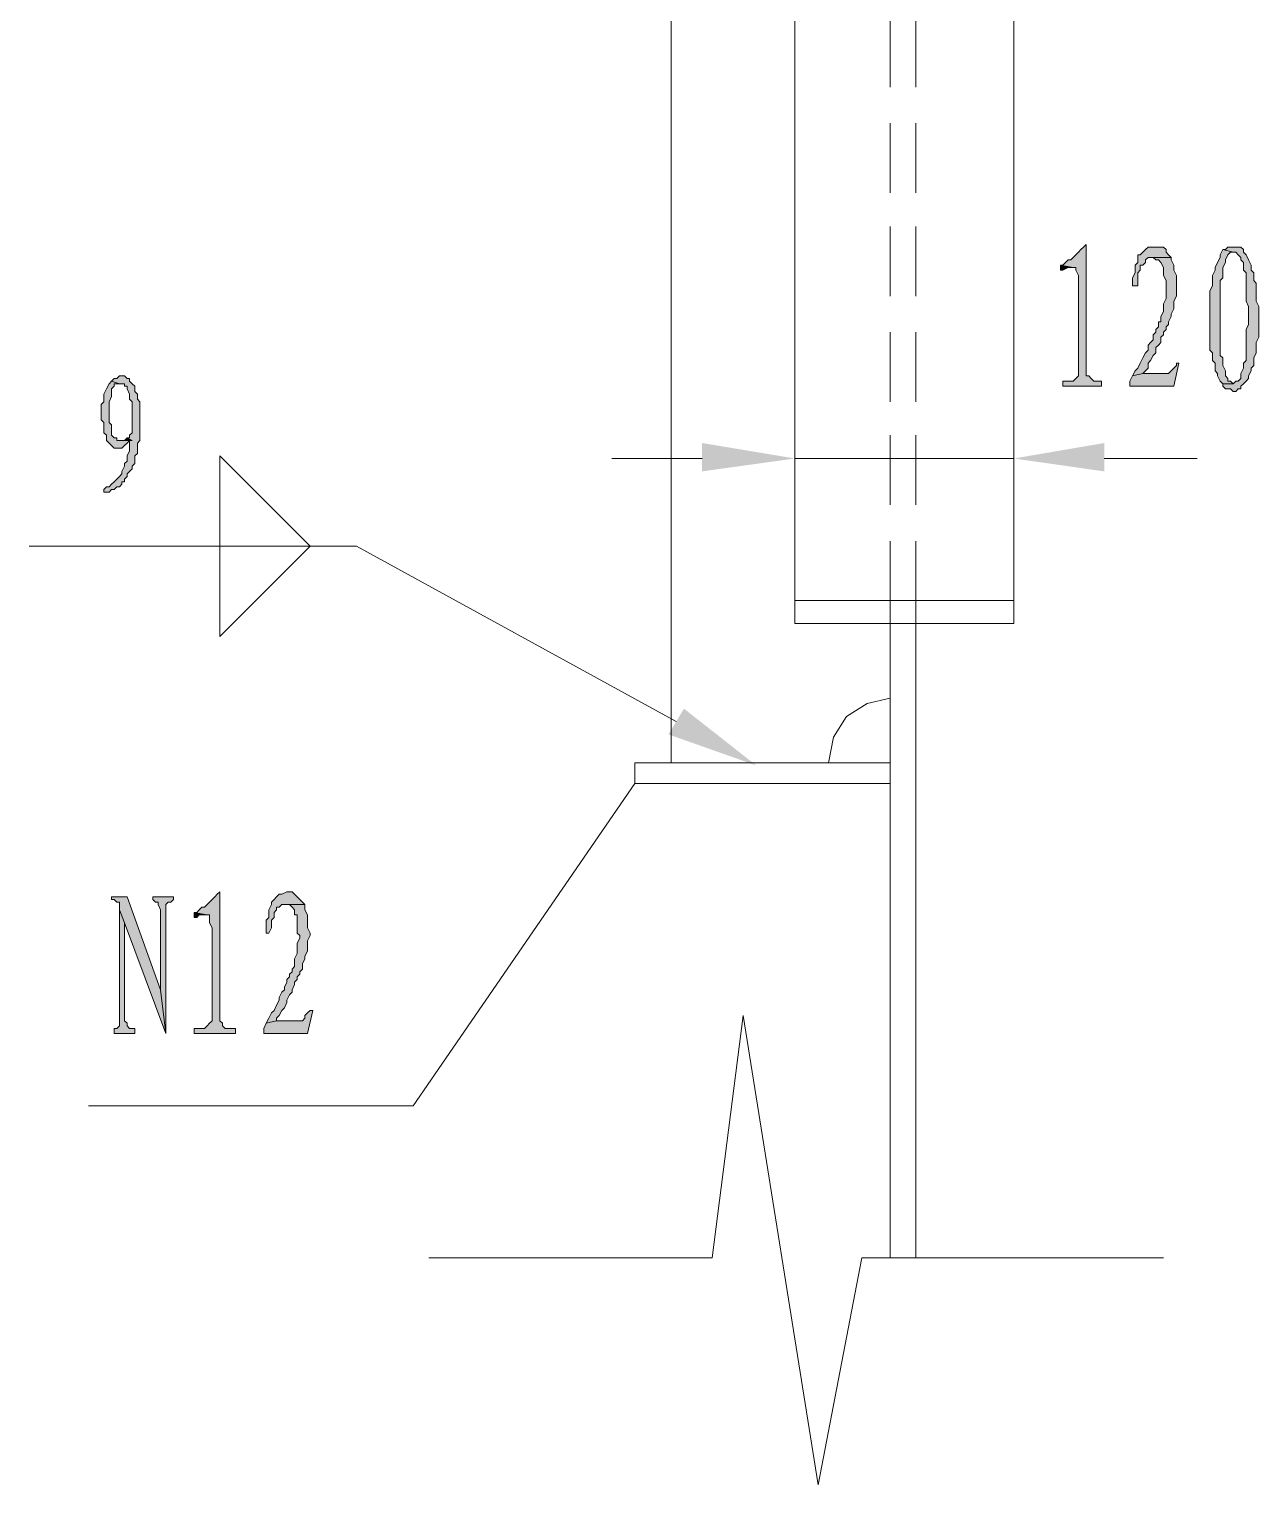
# Model space of a CAD drawing. Header units: millimetres. Extents: x 24 to 410, y 10 to 282.
# Drawn here: x 184.87 to 205.06, y 37.34 to 61.24 of the extents above; entities that cross this region are included whole.
import ezdxf

# ---------------------------------------------------------------- set-up
doc = ezdxf.new("R2010")
doc.units = ezdxf.units.MM

msp = doc.modelspace()

# ---------------------------------------------------------------- hatches: boundary and pattern name
h = msp.add_hatch(color=256)
h.dxf.hatch_style = 2
h.paths.add_polyline_path([(202.226333, 57.700333), (202.184, 57.658), (202.141667, 57.615667), (202.099333, 57.573333), (202.057, 57.531), (202.014667, 57.488667), (201.972333, 57.446333), (201.93, 57.446333), (201.887667, 57.404), (201.845333, 57.361667), (201.803, 57.361667), (202.014667, 57.319333), (202.057, 57.319333), (202.057, 57.277), (202.099333, 57.192333), (202.099333, 55.541333), (202.057, 55.499), (202.014667, 55.456667), (201.845333, 55.456667), (201.845333, 55.372), (202.480333, 55.372), (202.480333, 55.456667), (202.353333, 55.456667), (202.311, 55.499), (202.268667, 55.541333), (202.226333, 55.541333), (202.226333, 55.583667)])
h = msp.add_hatch(color=256)
h.dxf.hatch_style = 2
h.paths.add_polyline_path([(203.369333, 57.658), (203.242333, 57.658), (203.2, 57.615667), (203.157667, 57.573333), (203.115333, 57.531), (203.073, 57.531), (203.073, 57.488667), (203.073, 57.404), (203.030667, 57.361667), (203.030667, 57.234667), (202.988333, 57.15), (202.988333, 57.023), (203.073, 57.023), (203.073, 57.234667), (203.115333, 57.277), (203.115333, 57.361667), (203.157667, 57.361667), (203.2, 57.404), (203.2, 57.446333), (203.242333, 57.488667), (203.327, 57.488667), (203.623333, 57.488667), (203.581, 57.531), (203.538667, 57.573333), (203.538667, 57.615667), (203.496333, 57.658)])
h = msp.add_hatch(color=256)
h.dxf.hatch_style = 2
h.paths.add_polyline_path([(204.47, 57.615667), (204.427667, 57.531), (204.427667, 57.488667), (204.385333, 57.404), (204.343, 57.319333), (204.343, 57.277), (204.300667, 57.192333), (204.300667, 57.023), (204.258333, 56.938333), (204.258333, 55.964667), (204.300667, 55.922333), (204.300667, 55.837667), (204.300667, 55.795333), (204.343, 55.753), (204.343, 55.626), (204.385333, 55.583667), (204.385333, 55.541333), (204.427667, 55.456667), (204.47, 55.414333), (204.639333, 55.414333), (204.597, 55.456667), (204.554667, 55.456667), (204.554667, 55.499), (204.512333, 55.541333), (204.512333, 55.626), (204.47, 55.710667), (204.47, 55.837667), (204.427667, 55.88), (204.427667, 57.107667), (204.47, 57.15), (204.47, 57.319333), (204.512333, 57.404), (204.512333, 57.446333), (204.554667, 57.531), (204.597, 57.573333), (204.639333, 57.573333)])
h = msp.add_hatch(color=256)
h.dxf.hatch_style = 2
h.paths.add_polyline_path([(204.639333, 57.658), (204.554667, 57.658), (204.512333, 57.615667), (204.47, 57.615667), (204.639333, 57.573333), (204.681667, 57.573333), (204.724, 57.531), (204.766333, 57.488667), (204.766333, 57.446333), (204.808667, 57.404), (204.808667, 57.277), (204.851, 57.234667), (204.851, 56.769), (204.893333, 56.684333), (204.893333, 56.515), (204.893333, 56.472667), (204.893333, 56.388), (204.851, 56.303333), (204.851, 55.795333), (204.808667, 55.753), (204.808667, 55.668333), (204.766333, 55.583667), (204.766333, 55.499), (204.724, 55.456667), (204.681667, 55.456667), (204.639333, 55.414333), (204.47, 55.414333), (204.47, 55.372), (204.512333, 55.329667), (204.597, 55.329667), (204.639333, 55.287333), (204.681667, 55.287333), (204.724, 55.329667), (204.766333, 55.329667), (204.766333, 55.372), (204.808667, 55.414333), (204.851, 55.456667), (204.893333, 55.499), (204.893333, 55.541333), (204.935667, 55.626), (204.935667, 55.668333), (204.978, 55.710667), (204.978, 55.837667), (205.020333, 55.922333), (205.020333, 56.091667), (205.062667, 56.176333), (205.062667, 56.684333), (205.020333, 56.769), (205.020333, 57.065333), (204.978, 57.107667), (204.978, 57.234667), (204.935667, 57.277), (204.935667, 57.361667), (204.893333, 57.446333), (204.851, 57.531), (204.808667, 57.573333), (204.808667, 57.615667), (204.766333, 57.658)])
h = msp.add_hatch(color=256)
h.dxf.hatch_style = 2
h.paths.add_polyline_path([(201.803, 57.361667), (201.803, 57.277), (201.845333, 57.277), (201.93, 57.319333), (202.014667, 57.319333)])
h = msp.add_hatch(color=256)
h.dxf.hatch_style = 2
h.paths.add_polyline_path([(203.623333, 57.488667), (203.327, 57.488667), (203.369333, 57.446333), (203.411667, 57.446333), (203.454, 57.404), (203.496333, 57.319333), (203.496333, 57.192333), (203.538667, 57.107667), (203.538667, 56.811333), (203.496333, 56.726667), (203.496333, 56.599667), (203.454, 56.515), (203.454, 56.430333), (203.411667, 56.430333), (203.411667, 56.345667), (203.369333, 56.303333), (203.369333, 56.261), (203.327, 56.218667), (203.327, 56.134), (203.284667, 56.091667), (203.242333, 56.049333), (203.242333, 55.964667), (203.2, 55.922333), (203.157667, 55.837667), (203.115333, 55.753), (203.073, 55.668333), (203.030667, 55.626), (202.988333, 55.541333), (203.157667, 55.583667), (203.2, 55.626), (203.242333, 55.668333), (203.242333, 55.753), (203.284667, 55.795333), (203.327, 55.88), (203.369333, 55.922333), (203.369333, 56.007), (203.411667, 56.049333), (203.454, 56.091667), (203.454, 56.176333), (203.496333, 56.218667), (203.496333, 56.261), (203.538667, 56.303333), (203.538667, 56.345667), (203.581, 56.388), (203.581, 56.430333), (203.623333, 56.515), (203.623333, 56.557333), (203.665667, 56.642), (203.665667, 56.769), (203.708, 56.853667), (203.708, 57.192333), (203.665667, 57.277), (203.665667, 57.361667), (203.623333, 57.446333)])
h = msp.add_hatch(color=256)
h.dxf.hatch_style = 2
h.paths.add_polyline_path([(203.750333, 55.753), (203.708, 55.753), (203.708, 55.710667), (203.665667, 55.668333), (203.623333, 55.626), (203.581, 55.583667), (203.157667, 55.583667), (202.988333, 55.541333), (202.946, 55.456667), (202.946, 55.372), (203.665667, 55.372)])
h = msp.add_hatch(color=256)
h.dxf.hatch_style = 2
h.paths.add_polyline_path([(186.224333, 55.456667), (186.182, 55.414333), (186.139667, 55.329667), (186.097333, 55.245), (186.097333, 55.118), (186.055, 55.075667), (186.055, 54.821667), (186.097333, 54.779333), (186.097333, 54.61), (186.139667, 54.567667), (186.139667, 54.483), (186.182, 54.440667), (186.224333, 54.398333), (186.266667, 54.356), (186.309, 54.356), (186.351333, 54.356), (186.393667, 54.356), (186.436, 54.398333), (186.478333, 54.440667), (186.520667, 54.483), (186.309, 54.483), (186.309, 54.525333), (186.266667, 54.525333), (186.224333, 54.567667), (186.224333, 54.737), (186.182, 54.779333), (186.182, 55.118), (186.224333, 55.202667), (186.224333, 55.329667), (186.266667, 55.372), (186.266667, 55.414333), (186.309, 55.414333), (186.351333, 55.414333)])
h = msp.add_hatch(color=256)
h.dxf.hatch_style = 2
h.paths.add_polyline_path([(186.393667, 55.541333), (186.351333, 55.541333), (186.309, 55.499), (186.266667, 55.499), (186.224333, 55.456667), (186.351333, 55.414333), (186.436, 55.414333), (186.436, 55.372), (186.478333, 55.372), (186.478333, 55.329667), (186.520667, 55.245), (186.520667, 55.160333), (186.563, 55.118), (186.563, 54.652333), (186.563, 54.61), (186.520667, 54.567667), (186.520667, 54.525333), (186.478333, 54.525333), (186.563, 54.483), (186.520667, 54.483), (186.520667, 54.440667), (186.520667, 54.313667), (186.478333, 54.229), (186.478333, 54.144333), (186.436, 54.102), (186.436, 54.059667), (186.393667, 53.975), (186.393667, 53.932667), (186.351333, 53.890333), (186.309, 53.848), (186.266667, 53.805667), (186.224333, 53.763333), (186.182, 53.721), (186.139667, 53.721), (186.097333, 53.678667), (186.097333, 53.636333), (186.139667, 53.636333), (186.182, 53.636333), (186.224333, 53.678667), (186.266667, 53.678667), (186.309, 53.721), (186.351333, 53.721), (186.393667, 53.763333), (186.393667, 53.805667), (186.436, 53.805667), (186.436, 53.848), (186.478333, 53.890333), (186.478333, 53.932667), (186.520667, 53.975), (186.563, 54.017333), (186.563, 54.059667), (186.605333, 54.102), (186.605333, 54.229), (186.647667, 54.271333), (186.647667, 54.440667), (186.69, 54.483), (186.69, 55.118), (186.647667, 55.160333), (186.647667, 55.245), (186.605333, 55.287333), (186.605333, 55.372), (186.563, 55.414333), (186.520667, 55.456667), (186.520667, 55.499), (186.478333, 55.499), (186.436, 55.541333)])
h = msp.add_hatch(color=256)
h.dxf.hatch_style = 2
h.paths.add_polyline_path([(186.478333, 54.525333), (186.436, 54.483), (186.351333, 54.483), (186.520667, 54.483), (186.563, 54.483)])
h = msp.add_hatch(color=256)
h.dxf.hatch_style = 2
h.paths.add_polyline_path([(195.918667, 54.440667), (195.918667, 53.975), (197.442667, 54.186667)])
h = msp.add_hatch(color=256)
h.dxf.hatch_style = 2
h.paths.add_polyline_path([(202.522667, 54.440667), (202.522667, 53.975), (201.041, 54.186667)])
h = msp.add_hatch(color=256)
h.dxf.hatch_style = 2
h.paths.add_polyline_path([(195.622333, 50.080333), (196.807667, 49.149), (195.368333, 49.657)])
h = msp.add_hatch(color=256)
h.dxf.hatch_style = 2
h.paths.add_polyline_path([(186.478333, 46.99), (186.224333, 46.99), (186.224333, 46.947667), (186.266667, 46.947667), (186.309, 46.905333), (186.351333, 46.905333), (186.351333, 46.778333), (186.436, 46.566667), (187.113333, 44.746333), (187.028667, 45.466)])
h = msp.add_hatch(color=256)
h.dxf.hatch_style = 2
h.paths.add_polyline_path([(187.240333, 46.99), (186.901667, 46.99), (186.901667, 46.947667), (186.944, 46.905333), (186.986333, 46.905333), (186.986333, 46.863), (187.028667, 46.778333), (187.028667, 45.466), (187.113333, 44.746333), (187.113333, 46.863), (187.155667, 46.905333), (187.198, 46.905333), (187.240333, 46.947667)])
h = msp.add_hatch(color=256)
h.dxf.hatch_style = 2
h.paths.add_polyline_path([(188.002333, 47.074667), (187.96, 47.032333), (187.917667, 46.99), (187.875333, 46.947667), (187.833, 46.905333), (187.790667, 46.863), (187.748333, 46.820667), (187.706, 46.820667), (187.663667, 46.778333), (187.621333, 46.736), (187.579, 46.736), (187.790667, 46.693667), (187.833, 46.693667), (187.833, 46.651333), (187.833, 46.566667), (187.875333, 46.482), (187.875333, 44.958), (187.833, 44.915667), (187.790667, 44.873333), (187.748333, 44.831), (187.579, 44.831), (187.579, 44.746333), (188.256333, 44.746333), (188.256333, 44.831), (188.087, 44.831), (188.044667, 44.873333), (188.044667, 44.915667), (188.002333, 44.958)])
h = msp.add_hatch(color=256)
h.dxf.hatch_style = 2
h.paths.add_polyline_path([(189.145333, 47.074667), (189.103, 47.074667), (189.018333, 47.032333), (188.976, 47.032333), (188.933667, 46.99), (188.891333, 46.947667), (188.849, 46.905333), (188.849, 46.863), (188.806667, 46.778333), (188.806667, 46.651333), (188.764333, 46.609), (188.764333, 46.397333), (188.806667, 46.397333), (188.849, 46.482), (188.849, 46.609), (188.891333, 46.651333), (188.891333, 46.736), (188.933667, 46.778333), (188.933667, 46.820667), (188.976, 46.820667), (189.018333, 46.863), (189.060667, 46.863), (189.399333, 46.863), (189.357, 46.905333), (189.314667, 46.947667), (189.272333, 46.99), (189.23, 47.032333), (189.187667, 47.074667)])
h = msp.add_hatch(color=256)
h.dxf.hatch_style = 2
h.paths.add_polyline_path([(189.399333, 46.863), (189.060667, 46.863), (189.103, 46.863), (189.145333, 46.863), (189.187667, 46.820667), (189.23, 46.778333), (189.23, 46.693667), (189.272333, 46.693667), (189.272333, 46.397333), (189.314667, 46.355), (189.314667, 46.312667), (189.272333, 46.228), (189.272333, 46.058667), (189.23, 45.974), (189.23, 45.847), (189.187667, 45.804667), (189.187667, 45.762333), (189.145333, 45.72), (189.145333, 45.677667), (189.103, 45.635333), (189.103, 45.593), (189.060667, 45.508333), (189.060667, 45.466), (189.018333, 45.423667), (188.976, 45.339), (188.976, 45.296667), (188.933667, 45.212), (188.891333, 45.127333), (188.849, 45.085), (188.806667, 45.000333), (188.764333, 44.915667), (188.933667, 44.958), (188.933667, 45.000333), (188.976, 45.042667), (189.018333, 45.127333), (189.060667, 45.169667), (189.103, 45.254333), (189.103, 45.296667), (189.145333, 45.381333), (189.187667, 45.423667), (189.187667, 45.466), (189.23, 45.550667), (189.23, 45.593), (189.272333, 45.635333), (189.272333, 45.677667), (189.314667, 45.72), (189.314667, 45.762333), (189.357, 45.804667), (189.357, 45.889333), (189.399333, 45.974), (189.399333, 46.016333), (189.441667, 46.101), (189.441667, 46.270333), (189.484, 46.355), (189.484, 46.397333), (189.441667, 46.482), (189.441667, 46.693667), (189.399333, 46.778333)])
h = msp.add_hatch(color=256)
h.dxf.hatch_style = 2
h.paths.add_polyline_path([(186.351333, 46.778333), (186.351333, 44.873333), (186.309, 44.831), (186.266667, 44.831), (186.266667, 44.746333), (186.605333, 44.746333), (186.605333, 44.831), (186.520667, 44.831), (186.478333, 44.873333), (186.478333, 44.915667), (186.436, 44.958), (186.436, 46.566667)])
h = msp.add_hatch(color=256)
h.dxf.hatch_style = 2
h.paths.add_polyline_path([(187.579, 46.736), (187.579, 46.651333), (187.621333, 46.651333), (187.663667, 46.693667), (187.790667, 46.693667)])
h = msp.add_hatch(color=256)
h.dxf.hatch_style = 2
h.paths.add_polyline_path([(189.526333, 45.127333), (189.484, 45.127333), (189.441667, 45.085), (189.399333, 45.042667), (189.399333, 45.000333), (189.357, 44.958), (188.933667, 44.958), (188.764333, 44.915667), (188.722, 44.831), (188.722, 44.746333), (189.441667, 44.746333)])

# ---------------------------------------------------------------- linework, layer by layer
at = {"lineweight": 0}
for points in [[(195.410667, 135.89), (195.410667, 49.191333)], [(197.442667, 51.477333), (197.442667, 106.214333)], [(201.041, 51.477333), (201.041, 106.214333)], [(199.009, 61.425667), (199.009, 60.282667)], [(199.432333, 60.282667), (199.432333, 61.425667)], [(199.009, 59.69), (199.009, 58.547)], [(199.432333, 58.547), (199.432333, 59.69)], [(199.009, 57.996667), (199.009, 56.853667)], [(199.432333, 56.853667), (199.432333, 57.996667)], [(199.009, 56.261), (199.009, 55.118)], [(199.432333, 55.118), (199.432333, 56.261)], [(197.442667, 52.832), (197.442667, 55.202667)], [(201.041, 52.832), (201.041, 55.202667)], [(199.009, 54.567667), (199.009, 53.424667)], [(199.432333, 53.424667), (199.432333, 54.567667)], [(188.002333, 52.747333), (188.002333, 54.229), (189.484, 52.747333)], [(195.918667, 54.186667), (194.437, 54.186667)], [(201.041, 54.186667), (197.442667, 54.186667)], [(202.522667, 54.186667), (204.046667, 54.186667)], [(199.009, 52.832), (199.009, 51.477333)], [(199.432333, 51.477333), (199.432333, 52.832)], [(195.495333, 49.868667), (190.246, 52.747333), (184.869667, 52.747333)], [(188.002333, 52.747333), (188.002333, 51.265667), (189.484, 52.747333)], [(201.041, 51.858333), (197.442667, 51.858333)], [(201.041, 51.477333), (197.442667, 51.477333)], [(199.009, 51.477333), (199.009, 41.063333)], [(199.432333, 51.477333), (199.432333, 41.063333)], [(199.009, 50.249667), (198.628, 50.165), (198.289333, 49.953333), (198.077667, 49.614667), (197.993, 49.191333)], [(199.009, 49.191333), (194.818, 49.191333), (194.818, 48.852667)], [(191.177333, 43.561), (194.818, 48.852667)], [(194.818, 48.852667), (199.009, 48.852667)], [(191.431333, 41.063333), (196.088, 41.063333), (196.596, 45.042667), (197.823667, 37.338), (198.543333, 41.063333), (203.496333, 41.063333)], [(185.843333, 43.561), (191.177333, 43.561)]]:
    msp.add_lwpolyline(points, dxfattribs=at)
for points in [[(202.226333, 57.700333), (202.184, 57.658), (202.141667, 57.615667), (202.099333, 57.573333), (202.057, 57.531), (202.014667, 57.488667), (201.972333, 57.446333), (201.93, 57.446333), (201.887667, 57.404), (201.845333, 57.361667), (201.803, 57.361667), (202.014667, 57.319333), (202.057, 57.319333), (202.057, 57.277), (202.099333, 57.192333), (202.099333, 55.541333), (202.057, 55.499), (202.014667, 55.456667), (201.845333, 55.456667), (201.845333, 55.372), (202.480333, 55.372), (202.480333, 55.456667), (202.353333, 55.456667), (202.311, 55.499), (202.268667, 55.541333), (202.226333, 55.541333), (202.226333, 55.583667)], [(203.369333, 57.658), (203.242333, 57.658), (203.2, 57.615667), (203.157667, 57.573333), (203.115333, 57.531), (203.073, 57.531), (203.073, 57.488667), (203.073, 57.404), (203.030667, 57.361667), (203.030667, 57.234667), (202.988333, 57.15), (202.988333, 57.023), (203.073, 57.023), (203.073, 57.234667), (203.115333, 57.277), (203.115333, 57.361667), (203.157667, 57.361667), (203.2, 57.404), (203.2, 57.446333), (203.242333, 57.488667), (203.327, 57.488667), (203.623333, 57.488667), (203.581, 57.531), (203.538667, 57.573333), (203.538667, 57.615667), (203.496333, 57.658)], [(204.47, 57.615667), (204.427667, 57.531), (204.427667, 57.488667), (204.385333, 57.404), (204.343, 57.319333), (204.343, 57.277), (204.300667, 57.192333), (204.300667, 57.023), (204.258333, 56.938333), (204.258333, 55.964667), (204.300667, 55.922333), (204.300667, 55.837667), (204.300667, 55.795333), (204.343, 55.753), (204.343, 55.626), (204.385333, 55.583667), (204.385333, 55.541333), (204.427667, 55.456667), (204.47, 55.414333), (204.639333, 55.414333), (204.597, 55.456667), (204.554667, 55.456667), (204.554667, 55.499), (204.512333, 55.541333), (204.512333, 55.626), (204.47, 55.710667), (204.47, 55.837667), (204.427667, 55.88), (204.427667, 57.107667), (204.47, 57.15), (204.47, 57.319333), (204.512333, 57.404), (204.512333, 57.446333), (204.554667, 57.531), (204.597, 57.573333), (204.639333, 57.573333)], [(204.639333, 57.658), (204.554667, 57.658), (204.512333, 57.615667), (204.47, 57.615667), (204.639333, 57.573333), (204.681667, 57.573333), (204.724, 57.531), (204.766333, 57.488667), (204.766333, 57.446333), (204.808667, 57.404), (204.808667, 57.277), (204.851, 57.234667), (204.851, 56.769), (204.893333, 56.684333), (204.893333, 56.515), (204.893333, 56.472667), (204.893333, 56.388), (204.851, 56.303333), (204.851, 55.795333), (204.808667, 55.753), (204.808667, 55.668333), (204.766333, 55.583667), (204.766333, 55.499), (204.724, 55.456667), (204.681667, 55.456667), (204.639333, 55.414333), (204.47, 55.414333), (204.47, 55.372), (204.512333, 55.329667), (204.597, 55.329667), (204.639333, 55.287333), (204.681667, 55.287333), (204.724, 55.329667), (204.766333, 55.329667), (204.766333, 55.372), (204.808667, 55.414333), (204.851, 55.456667), (204.893333, 55.499), (204.893333, 55.541333), (204.935667, 55.626), (204.935667, 55.668333), (204.978, 55.710667), (204.978, 55.837667), (205.020333, 55.922333), (205.020333, 56.091667), (205.062667, 56.176333), (205.062667, 56.684333), (205.020333, 56.769), (205.020333, 57.065333), (204.978, 57.107667), (204.978, 57.234667), (204.935667, 57.277), (204.935667, 57.361667), (204.893333, 57.446333), (204.851, 57.531), (204.808667, 57.573333), (204.808667, 57.615667), (204.766333, 57.658)], [(201.803, 57.361667), (201.803, 57.277), (201.845333, 57.277), (201.93, 57.319333), (202.014667, 57.319333)], [(203.623333, 57.488667), (203.327, 57.488667), (203.369333, 57.446333), (203.411667, 57.446333), (203.454, 57.404), (203.496333, 57.319333), (203.496333, 57.192333), (203.538667, 57.107667), (203.538667, 56.811333), (203.496333, 56.726667), (203.496333, 56.599667), (203.454, 56.515), (203.454, 56.430333), (203.411667, 56.430333), (203.411667, 56.345667), (203.369333, 56.303333), (203.369333, 56.261), (203.327, 56.218667), (203.327, 56.134), (203.284667, 56.091667), (203.242333, 56.049333), (203.242333, 55.964667), (203.2, 55.922333), (203.157667, 55.837667), (203.115333, 55.753), (203.073, 55.668333), (203.030667, 55.626), (202.988333, 55.541333), (203.157667, 55.583667), (203.2, 55.626), (203.242333, 55.668333), (203.242333, 55.753), (203.284667, 55.795333), (203.327, 55.88), (203.369333, 55.922333), (203.369333, 56.007), (203.411667, 56.049333), (203.454, 56.091667), (203.454, 56.176333), (203.496333, 56.218667), (203.496333, 56.261), (203.538667, 56.303333), (203.538667, 56.345667), (203.581, 56.388), (203.581, 56.430333), (203.623333, 56.515), (203.623333, 56.557333), (203.665667, 56.642), (203.665667, 56.769), (203.708, 56.853667), (203.708, 57.192333), (203.665667, 57.277), (203.665667, 57.361667), (203.623333, 57.446333)], [(203.750333, 55.753), (203.708, 55.753), (203.708, 55.710667), (203.665667, 55.668333), (203.623333, 55.626), (203.581, 55.583667), (203.157667, 55.583667), (202.988333, 55.541333), (202.946, 55.456667), (202.946, 55.372), (203.665667, 55.372)], [(186.224333, 55.456667), (186.182, 55.414333), (186.139667, 55.329667), (186.097333, 55.245), (186.097333, 55.118), (186.055, 55.075667), (186.055, 54.821667), (186.097333, 54.779333), (186.097333, 54.61), (186.139667, 54.567667), (186.139667, 54.483), (186.182, 54.440667), (186.224333, 54.398333), (186.266667, 54.356), (186.309, 54.356), (186.351333, 54.356), (186.393667, 54.356), (186.436, 54.398333), (186.478333, 54.440667), (186.520667, 54.483), (186.309, 54.483), (186.309, 54.525333), (186.266667, 54.525333), (186.224333, 54.567667), (186.224333, 54.737), (186.182, 54.779333), (186.182, 55.118), (186.224333, 55.202667), (186.224333, 55.329667), (186.266667, 55.372), (186.266667, 55.414333), (186.309, 55.414333), (186.351333, 55.414333)], [(186.393667, 55.541333), (186.351333, 55.541333), (186.309, 55.499), (186.266667, 55.499), (186.224333, 55.456667), (186.351333, 55.414333), (186.436, 55.414333), (186.436, 55.372), (186.478333, 55.372), (186.478333, 55.329667), (186.520667, 55.245), (186.520667, 55.160333), (186.563, 55.118), (186.563, 54.652333), (186.563, 54.61), (186.520667, 54.567667), (186.520667, 54.525333), (186.478333, 54.525333), (186.563, 54.483), (186.520667, 54.483), (186.520667, 54.440667), (186.520667, 54.313667), (186.478333, 54.229), (186.478333, 54.144333), (186.436, 54.102), (186.436, 54.059667), (186.393667, 53.975), (186.393667, 53.932667), (186.351333, 53.890333), (186.309, 53.848), (186.266667, 53.805667), (186.224333, 53.763333), (186.182, 53.721), (186.139667, 53.721), (186.097333, 53.678667), (186.097333, 53.636333), (186.139667, 53.636333), (186.182, 53.636333), (186.224333, 53.678667), (186.266667, 53.678667), (186.309, 53.721), (186.351333, 53.721), (186.393667, 53.763333), (186.393667, 53.805667), (186.436, 53.805667), (186.436, 53.848), (186.478333, 53.890333), (186.478333, 53.932667), (186.520667, 53.975), (186.563, 54.017333), (186.563, 54.059667), (186.605333, 54.102), (186.605333, 54.229), (186.647667, 54.271333), (186.647667, 54.440667), (186.69, 54.483), (186.69, 55.118), (186.647667, 55.160333), (186.647667, 55.245), (186.605333, 55.287333), (186.605333, 55.372), (186.563, 55.414333), (186.520667, 55.456667), (186.520667, 55.499), (186.478333, 55.499), (186.436, 55.541333)], [(186.478333, 54.525333), (186.436, 54.483), (186.351333, 54.483), (186.520667, 54.483), (186.563, 54.483)], [(186.478333, 46.99), (186.224333, 46.99), (186.224333, 46.947667), (186.266667, 46.947667), (186.309, 46.905333), (186.351333, 46.905333), (186.351333, 46.778333), (186.436, 46.566667), (187.113333, 44.746333), (187.028667, 45.466)], [(187.240333, 46.99), (186.901667, 46.99), (186.901667, 46.947667), (186.944, 46.905333), (186.986333, 46.905333), (186.986333, 46.863), (187.028667, 46.778333), (187.028667, 45.466), (187.113333, 44.746333), (187.113333, 46.863), (187.155667, 46.905333), (187.198, 46.905333), (187.240333, 46.947667)], [(188.002333, 47.074667), (187.96, 47.032333), (187.917667, 46.99), (187.875333, 46.947667), (187.833, 46.905333), (187.790667, 46.863), (187.748333, 46.820667), (187.706, 46.820667), (187.663667, 46.778333), (187.621333, 46.736), (187.579, 46.736), (187.790667, 46.693667), (187.833, 46.693667), (187.833, 46.651333), (187.833, 46.566667), (187.875333, 46.482), (187.875333, 44.958), (187.833, 44.915667), (187.790667, 44.873333), (187.748333, 44.831), (187.579, 44.831), (187.579, 44.746333), (188.256333, 44.746333), (188.256333, 44.831), (188.087, 44.831), (188.044667, 44.873333), (188.044667, 44.915667), (188.002333, 44.958)], [(189.145333, 47.074667), (189.103, 47.074667), (189.018333, 47.032333), (188.976, 47.032333), (188.933667, 46.99), (188.891333, 46.947667), (188.849, 46.905333), (188.849, 46.863), (188.806667, 46.778333), (188.806667, 46.651333), (188.764333, 46.609), (188.764333, 46.397333), (188.806667, 46.397333), (188.849, 46.482), (188.849, 46.609), (188.891333, 46.651333), (188.891333, 46.736), (188.933667, 46.778333), (188.933667, 46.820667), (188.976, 46.820667), (189.018333, 46.863), (189.060667, 46.863), (189.399333, 46.863), (189.357, 46.905333), (189.314667, 46.947667), (189.272333, 46.99), (189.23, 47.032333), (189.187667, 47.074667)], [(189.399333, 46.863), (189.060667, 46.863), (189.103, 46.863), (189.145333, 46.863), (189.187667, 46.820667), (189.23, 46.778333), (189.23, 46.693667), (189.272333, 46.693667), (189.272333, 46.397333), (189.314667, 46.355), (189.314667, 46.312667), (189.272333, 46.228), (189.272333, 46.058667), (189.23, 45.974), (189.23, 45.847), (189.187667, 45.804667), (189.187667, 45.762333), (189.145333, 45.72), (189.145333, 45.677667), (189.103, 45.635333), (189.103, 45.593), (189.060667, 45.508333), (189.060667, 45.466), (189.018333, 45.423667), (188.976, 45.339), (188.976, 45.296667), (188.933667, 45.212), (188.891333, 45.127333), (188.849, 45.085), (188.806667, 45.000333), (188.764333, 44.915667), (188.933667, 44.958), (188.933667, 45.000333), (188.976, 45.042667), (189.018333, 45.127333), (189.060667, 45.169667), (189.103, 45.254333), (189.103, 45.296667), (189.145333, 45.381333), (189.187667, 45.423667), (189.187667, 45.466), (189.23, 45.550667), (189.23, 45.593), (189.272333, 45.635333), (189.272333, 45.677667), (189.314667, 45.72), (189.314667, 45.762333), (189.357, 45.804667), (189.357, 45.889333), (189.399333, 45.974), (189.399333, 46.016333), (189.441667, 46.101), (189.441667, 46.270333), (189.484, 46.355), (189.484, 46.397333), (189.441667, 46.482), (189.441667, 46.693667), (189.399333, 46.778333)], [(186.351333, 46.778333), (186.351333, 44.873333), (186.309, 44.831), (186.266667, 44.831), (186.266667, 44.746333), (186.605333, 44.746333), (186.605333, 44.831), (186.520667, 44.831), (186.478333, 44.873333), (186.478333, 44.915667), (186.436, 44.958), (186.436, 46.566667)], [(187.579, 46.736), (187.579, 46.651333), (187.621333, 46.651333), (187.663667, 46.693667), (187.790667, 46.693667)], [(189.526333, 45.127333), (189.484, 45.127333), (189.441667, 45.085), (189.399333, 45.042667), (189.399333, 45.000333), (189.357, 44.958), (188.933667, 44.958), (188.764333, 44.915667), (188.722, 44.831), (188.722, 44.746333), (189.441667, 44.746333)]]:
    msp.add_lwpolyline(points, close=True, dxfattribs=at)

doc.saveas('drawing.dxf')
